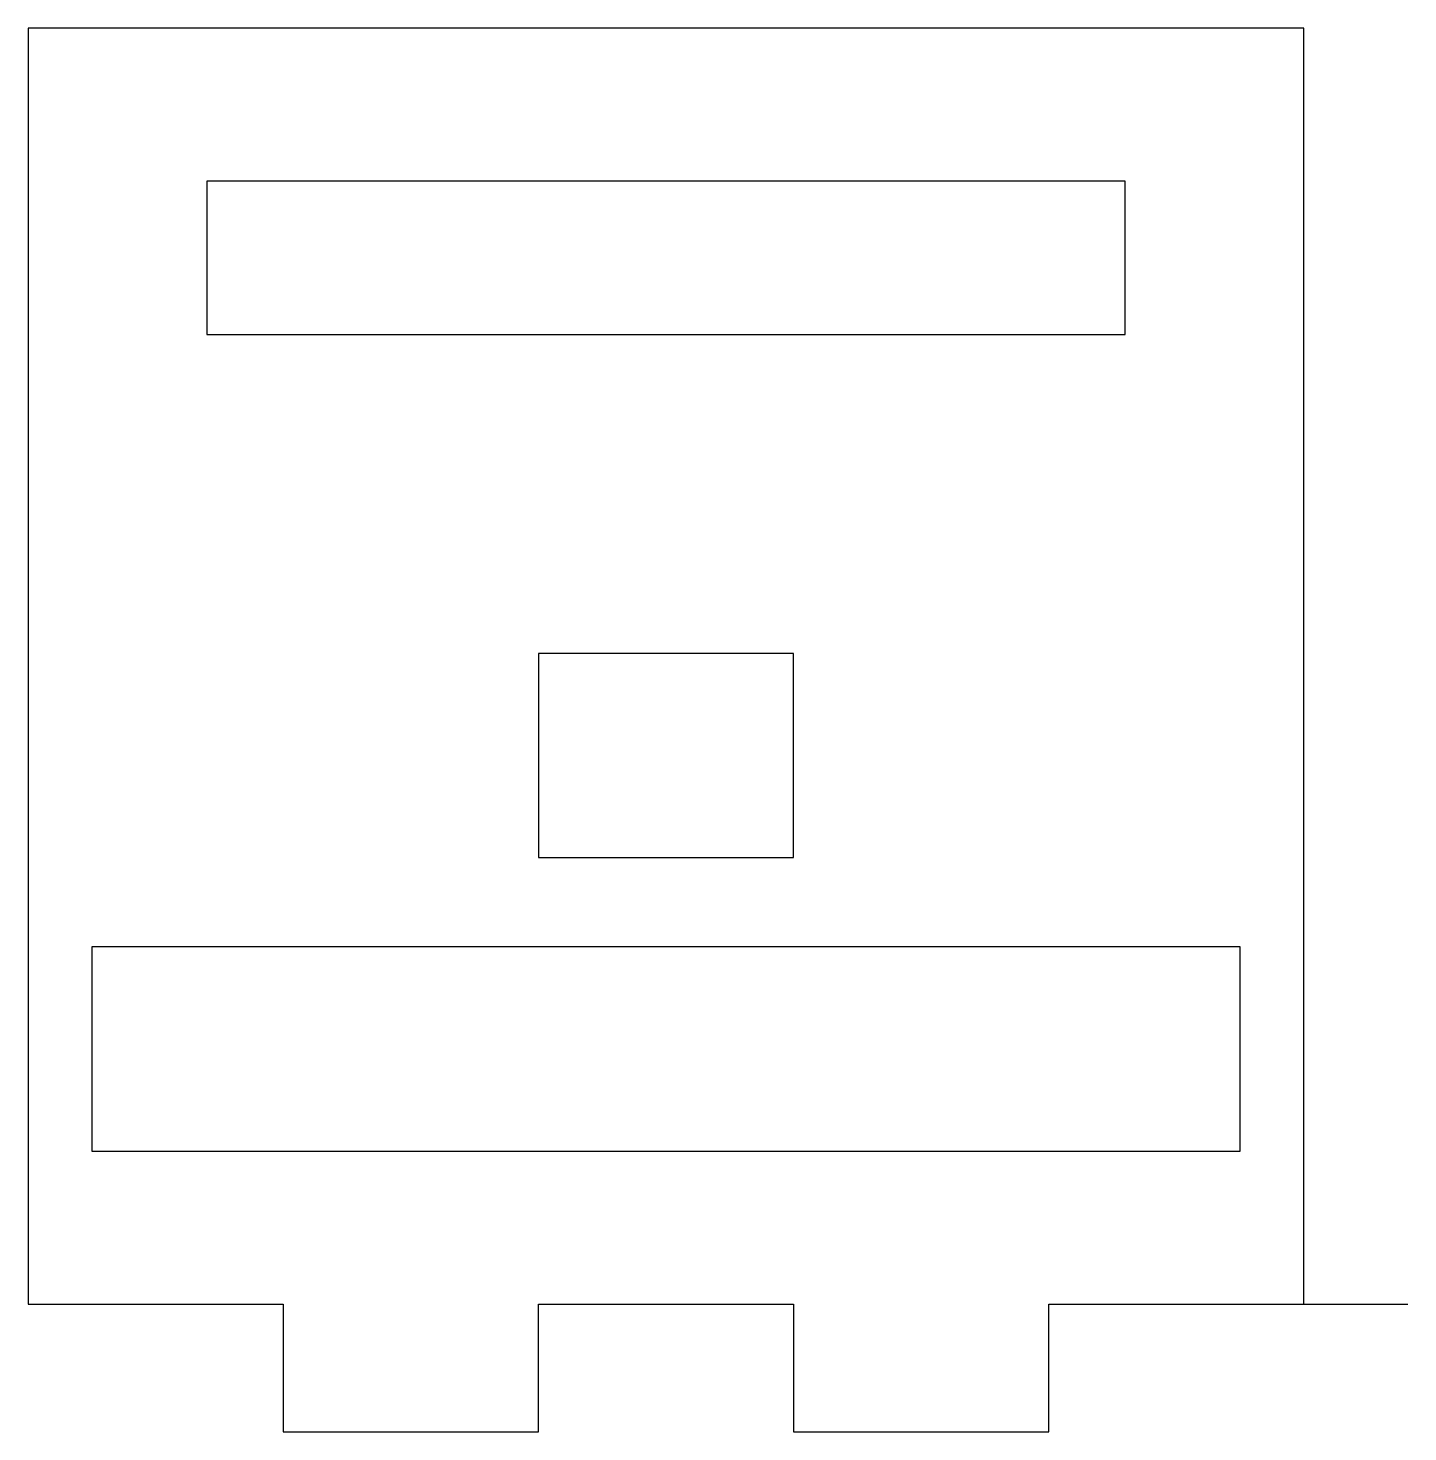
# Model space of a CAD drawing. Header units: millimetres. Extents: x -50 to 4.1, y -5 to 50.
import ezdxf

# ---------------------------------------------------------------- set-up
doc = ezdxf.new("R2010")
doc.units = ezdxf.units.MM
doc.header["$PDSIZE"] = -1

msp = doc.modelspace()

# ---------------------------------------------------------------- linework, layer by layer
at = {"color": 7, "linetype": 'Continuous', "lineweight": 25}
for p, q in [((-50, 50), (-50, 0)), ((0, 50), (-50, 50)), ((0, 0), (0, 50)), ((-7, 44), (-43, 44)), ((-43, 44), (-43, 38)), ((-7, 38), (-7, 44)), ((-43, 38), (-7, 38)), ((-20, 25.5), (-30, 25.5)), ((-30, 25.5), (-30, 17.5)), ((-20, 17.5), (-20, 25.5)), ((-30, 17.5), (-20, 17.5)), ((-2.5, 14), (-47.5, 14)), ((-47.5, 14), (-47.5, 6)), ((-2.5, 6), (-2.5, 14)), ((-47.5, 6), (-2.5, 6)), ((-50, 0), (-40, 0)), ((-40, 0), (-40, -5)), ((-30, -5), (-30, 0)), ((-30, 0), (-20, 0)), ((-20, 0), (-20, -5)), ((-10, -5), (-10, 0)), ((-10, 0), (0, 0)), ((-40, -5), (-30, -5)), ((-20, -5), (-10, -5))]:
    msp.add_line(p, q, dxfattribs=at)
at = {"color": 7, "linetype": 'Continuous'}
for q in [(0, 8.156), (4.078, 0)]:
    msp.add_line((0, 0), q, dxfattribs=at)
msp.add_point((0, 0), dxfattribs=at)

doc.saveas('drawing.dxf')
